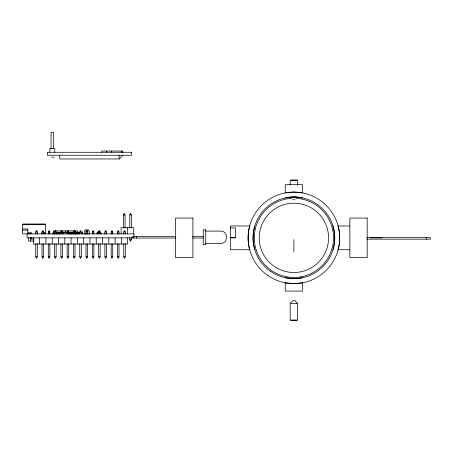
<?xml version="1.0" encoding="UTF-8"?>
<svg xmlns="http://www.w3.org/2000/svg" width="453" height="453" viewBox="0 0 453 453"><rect width="100%" height="100%" fill="white"/><g stroke="black" fill="none" stroke-linecap="round" stroke-linejoin="round"><path stroke-width="0.68" d="M133.958 236.534L133.958 233.89L22.65 233.89L22.65 224.682L23.08 224.042A1.342 0.946 90 0 1 23.341 223.992L45.425 223.992L45.425 233.89M97.27 233.148L97.395 231.913L100.362 231.913L100.487 233.148M249.677 225.973C247.621 233.72 247.621 241.981 249.677 249.733M338.131 249.705C340.152 242.089 340.192 233.714 338.131 226.002M52.939 233.646L53.29 232.281L54.864 232.281L53.397 232.531M53.992 232.281L53.641 233.646L52.418 233.89M53.743 233.89L54.094 232.531M54.343 233.646L54.694 232.281M54.445 233.89L54.796 232.531M56.789 232.281L56.444 233.646L55.742 233.646M56.546 233.89L56.897 232.531M57.14 233.646L57.491 232.281M58.194 232.281L57.842 233.646L56.619 233.89M57.944 233.89L58.295 232.531M58.545 233.646L58.89 232.281M59.592 232.281L59.241 233.646L58.018 233.89M59.349 233.89L59.694 232.531M59.943 233.646L60.294 232.281M62.741 233.646L63.092 232.281M62.848 233.89L63.199 232.531M63.794 232.281L63.443 233.646L62.22 233.646M63.545 233.89L63.896 232.531M254.863 225.973C252.48 233.646 252.48 242.061 254.863 249.733M332.938 249.733C335.322 242.061 335.322 233.646 332.938 225.973M35.73 234.059L35.73 231.987L36.506 230.424L37.288 231.987L37.288 234.059M42.016 234.059L42.016 231.987L42.797 230.424L43.573 231.987L43.573 234.059M48.301 234.059L48.301 231.987L49.083 230.424L49.864 231.987L49.864 234.059M37.288 243.72L37.288 256.84L36.506 258.397L35.73 256.84L35.73 243.72M54.592 234.059L54.592 231.987L55.368 230.424L56.149 231.987L56.149 234.059M43.573 243.72L43.573 256.84L42.797 258.397L42.016 256.84L42.016 243.72M60.878 234.059L60.878 231.987L61.659 230.424L62.435 231.987L62.435 234.059M49.864 243.72L49.864 256.84L49.083 258.397L48.301 256.84L48.301 243.72M67.163 234.059L67.163 231.987L67.944 230.424L68.726 231.987L68.726 234.059M56.149 243.72L56.149 256.84L55.368 258.397L54.592 256.84L54.592 243.72M73.454 234.059L73.454 231.987L74.23 230.424L75.011 231.987L75.011 234.059M62.435 243.72L62.435 256.84L61.659 258.397L60.878 256.84L60.878 243.72M79.739 234.059L79.739 231.987L80.521 230.424L81.297 231.987L81.297 234.059M68.726 243.72L68.726 256.84L67.944 258.397L67.163 256.84L67.163 243.72M86.025 234.059L86.025 231.987L86.806 230.424L87.588 231.987L87.588 234.059M75.011 243.72L75.011 256.84L74.23 258.397L73.454 256.84L73.454 243.72M92.31 234.059L92.31 231.987L93.092 230.424L93.873 231.987L93.873 234.059M81.297 243.72L81.297 256.84L80.521 258.397L79.739 256.84L79.739 243.72M98.601 234.059L98.601 231.987L99.377 230.424L100.158 231.987L100.158 234.059M87.588 243.72L87.588 256.84L86.806 258.397L86.025 256.84L86.025 243.72M104.886 234.059L104.886 231.987L105.668 230.424L106.444 231.987L106.444 234.059M93.873 243.72L93.873 256.84L93.092 258.397L92.31 256.84L92.31 243.72M111.172 234.059L111.172 231.987L111.953 230.424L112.735 231.987L112.735 234.059M100.158 243.72L100.158 256.84L99.377 258.397L98.601 256.84L98.601 243.72M123.493 228.023L123.493 214.909L124.275 213.346L125.056 214.909L125.056 228.023M117.463 234.059L117.463 231.987L118.239 230.424L119.02 231.987L119.02 234.059M106.444 243.72L106.444 256.84L105.668 258.397L104.886 256.84L104.886 243.72M129.785 228.023L129.785 214.909L130.56 213.346L131.342 214.909L131.342 228.023M123.748 234.059L123.748 231.987L124.53 230.424L125.305 231.987L125.305 234.059M112.735 243.72L112.735 256.84L111.953 258.397L111.172 256.84L111.172 243.72M119.02 243.72L119.02 256.84L118.239 258.397L117.463 256.84L117.463 243.72M131.342 237.689L131.342 239.756L130.56 241.319L129.785 239.756L129.785 237.689M125.305 243.72L125.305 256.84L124.53 258.397L123.748 256.84L123.748 243.72M290.186 303.448L292.689 300.724L295.113 300.724L297.615 303.448L297.615 320.028L290.186 320.028L290.186 303.448L297.615 303.448M59.734 155.249L59.734 158.958L119.139 158.958L122.854 155.249M285.237 197.978L293.901 197.01L302.564 197.978M302.564 277.723L293.901 278.691L285.237 277.723M302.564 282.791L293.901 283.646L285.237 282.791M51.693 157.214L54.213 157.214M290.684 179.932L297.117 179.932M289.569 197.01L298.233 197.01M292.689 199.733L295.113 199.733M123.493 214.909L125.056 214.909M129.785 214.909L131.342 214.909M22.65 224.682L45.425 224.682M249.96 225.973L230.469 225.973L230.469 249.733L249.96 249.733M337.842 225.973L349.676 225.973M230.469 227.955L235.418 227.955L235.418 237.853L230.469 237.853M22.65 228.941L27.848 228.941L27.848 233.89M84.983 229.931L88.692 229.931M22.65 230.181L27.848 230.181M205.719 231.098L220.566 231.098C228.516 230.792 228.516 243.771 220.566 243.471L205.719 243.471M74.728 231.172L75.962 231.172M35.73 231.987L37.288 231.987M42.016 231.987L43.573 231.987M48.301 231.987L49.864 231.987M54.592 231.987L56.149 231.987M60.878 231.987L62.435 231.987M67.163 231.987L68.726 231.987M73.454 231.987L75.011 231.987M79.739 231.987L81.297 231.987M86.025 231.987L87.588 231.987M92.31 231.987L93.873 231.987M98.601 231.987L100.158 231.987M104.886 231.987L106.444 231.987M111.172 231.987L112.735 231.987M117.463 231.987L119.02 231.987M123.748 231.987L125.305 231.987M56.093 232.281L60.991 232.281L60.64 233.646L59.417 233.89M62.395 232.281L64.666 232.281L62.497 232.531M67.293 232.281L66.415 232.281L67.191 232.531M68.516 232.281L73.596 232.281M74.819 232.281L77.797 232.281L78.142 233.646M56.195 232.531L61.098 232.531M68.516 232.531L73.488 232.531M74.819 232.531L77.689 232.531L78.041 233.89M27.848 232.904L31.806 232.904L31.806 233.89M43.194 232.904L45.425 232.904M77.542 232.904L79.926 232.904M80.911 232.904L82.622 232.904L82.622 233.89M55.04 233.646L53.816 233.89M73.771 233.646L73.244 233.646L72.893 232.281M74.643 233.646L75.872 233.89M78.669 233.646L77.446 233.646L77.095 232.281M175.804 236.54L132.701 236.54L132.701 238.029L175.804 238.029M192.661 236.54L203.244 236.54M230.469 237.531L235.418 237.531M366.839 237.678L430.35 237.678L430.35 239.161L366.839 239.161M133.958 237.853L27.078 237.853L27.078 233.89M370.158 237.853L382.066 237.853M192.661 238.029L203.244 238.029M33.811 238.969L30.991 238.969L30.991 237.853M129.785 239.756L131.342 239.756M34.066 241.07L28.703 241.07L28.703 237.853M337.842 249.733L349.676 249.733M35.73 256.84L37.288 256.84M42.016 256.84L43.573 256.84M48.301 256.84L49.864 256.84M54.592 256.84L56.149 256.84M60.878 256.84L62.435 256.84M67.163 256.84L68.726 256.84M73.454 256.84L75.011 256.84M79.739 256.84L81.297 256.84M86.025 256.84L87.588 256.84M92.31 256.84L93.873 256.84M98.601 256.84L100.158 256.84M104.886 256.84L106.444 256.84M111.172 256.84L112.735 256.84M117.463 256.84L119.02 256.84M123.748 256.84L125.305 256.84M289.569 278.691L298.233 278.691M290.684 320.526L297.117 320.526M77.763 233.216L77.967 233.89M82.095 231.738L82.169 232.904M76.993 232.531L77.338 233.89M76.393 232.281L76.744 233.646M76.291 232.531L76.642 233.89M75.696 232.281L76.042 233.646L77.27 233.89M75.589 232.531L75.94 233.89M74.994 232.281L75.345 233.646M74.892 232.531L75.238 233.89M72.791 232.531L73.143 233.89M72.191 232.281L72.542 233.646M71.495 232.281L71.846 233.646L73.069 233.89M71.387 232.531L71.738 233.89M70.793 232.281L71.144 233.646M70.691 232.531L71.042 233.89M70.096 232.281L70.442 233.646L71.67 233.89M69.989 232.531L70.34 233.89M69.394 232.281L69.745 233.646M69.292 232.531L69.637 233.89M68.692 232.281L69.043 233.646L70.266 233.89M426.635 237.678L426.635 239.161M302.564 282.128L302.564 291.069L285.237 291.069L285.237 282.128M297.615 185.266L297.615 180.43L290.186 180.43L290.186 185.266M293.901 239.586L293.901 251.959M136.41 236.54L136.41 238.029M133.703 233.89L133.703 227.706L121.132 227.706L121.132 233.89M127.672 237.853L127.672 244.042L33.363 244.042L33.363 237.853M127.418 227.706L127.418 233.89M122.854 152.44L122.854 151.042L101.817 151.042L101.817 152.276M121.619 151.042L121.619 152.276M121.381 237.853L121.381 244.042M119.139 155.249L119.139 158.958M115.096 237.853L115.096 244.042M111.715 151.042L111.715 152.276M108.811 237.853L108.811 244.042M106.766 151.042L106.766 152.276M102.525 237.853L102.525 244.042M101.353 233.89L101.353 233.148L96.404 233.148L96.404 233.89M96.234 237.853L96.234 244.042M89.949 237.853L89.949 244.042M89.315 233.89L89.315 230.922L84.36 230.922L84.36 233.89M88.567 233.89L85.102 233.89M83.663 237.853L83.663 244.042M78.663 232.904L78.669 233.89M77.797 233.89L77.797 230.922L53.29 230.922L53.29 232.706M77.372 237.853L77.372 244.042M71.087 237.853L71.087 244.042M65.543 230.922L65.543 233.89M64.802 237.853L64.802 244.042M58.511 237.853L58.511 244.042M54.785 152.276L54.785 148.567L49.836 148.567L49.836 152.276M53.573 148.567L53.573 132.474L51.047 132.474L51.047 148.567M52.225 237.853L52.225 244.042M45.94 237.853L45.94 244.042M44.184 232.904L44.184 233.89M41.461 232.904L41.461 233.89M39.654 237.853L39.654 244.042M31.733 237.853L31.733 238.969M30.572 232.904L30.572 233.89M30.561 237.853L30.561 241.07M29.088 232.904L29.088 233.89M295.973 198.301A39.604 39.604 0 0 1 327.847 258.25A39.604 39.604 0 0 1 259.954 258.25A39.604 39.604 0 0 1 291.828 198.301M285.951 192.757L285.237 192.916L285.237 184.637L302.564 184.637L302.564 192.887L293.901 192.061L285.951 192.757M131.517 152.276L47.361 152.276L47.361 155.249L131.517 155.249L131.517 152.276M192.893 218.052L175.566 218.052L175.566 257.655L192.893 257.655L192.893 218.052M367.19 218.052L349.863 218.052L349.863 257.655L367.19 257.655L367.19 218.052M205.719 229.858L203.244 229.858L203.244 244.711L205.719 244.711L205.719 229.858M267.638 275.362A45.793 45.793 0 0 0 339.518 241.845A45.793 45.793 0 0 0 274.546 196.353A45.793 45.793 0 0 0 267.638 275.362M270.475 271.307A40.844 40.844 0 0 0 334.586 241.409A40.844 40.844 0 0 0 276.641 200.838A40.844 40.844 0 0 0 270.475 271.307M276.573 267.865A34.655 34.655 0 0 0 328.555 237.853A34.655 34.655 0 0 0 276.573 207.842A34.655 34.655 0 0 0 276.573 267.865"/></g></svg>
